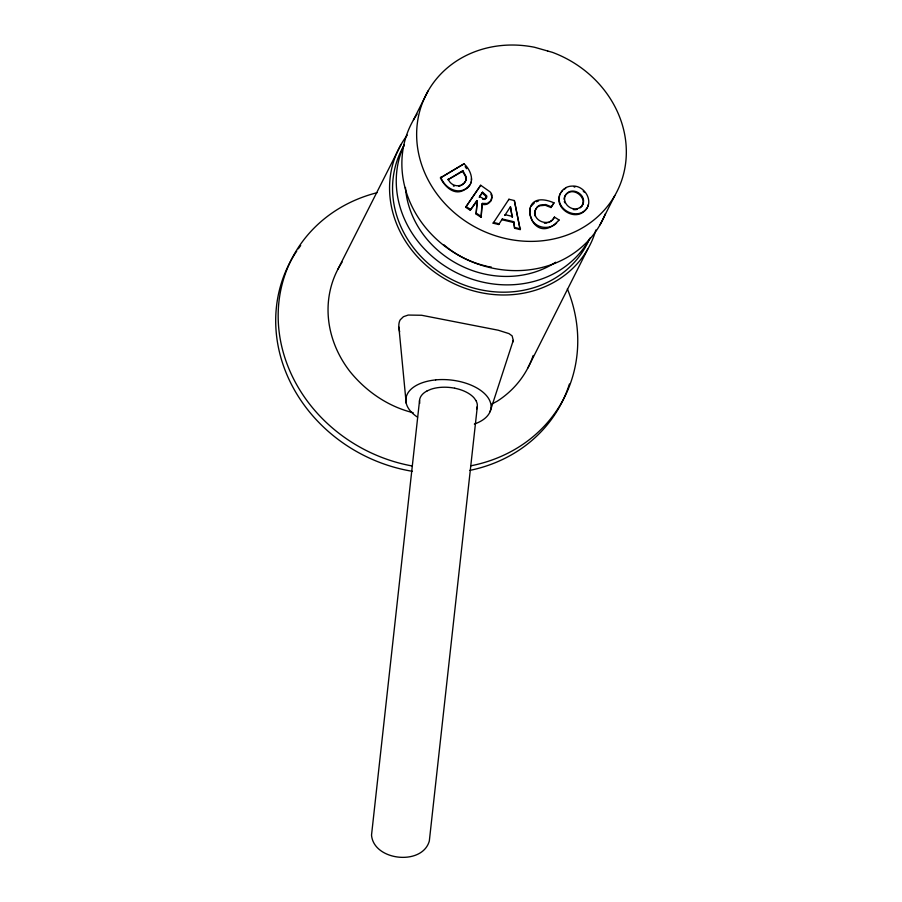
<?xml version="1.0" encoding="UTF-8"?>
<svg xmlns="http://www.w3.org/2000/svg" width="902" height="902" viewBox="0 0 902 902"><rect width="100%" height="100%" fill="white"/><g stroke="black" fill="none" stroke-linecap="round" stroke-linejoin="round"><path stroke-width="1.35" d="M471.475 180.084L471.475 178.585M482.299 203.412L481.116 217.326L476.098 214.056L477.259 200.785L470.246 210.245L465.657 207.257L480.698 185.26L489.978 191.799A6.765 6.055 26.8 0 1 491.996 195.407C492.966 200.796 487.339 206.389 481.939 204.145L482.299 203.412L487.294 203.502L490.767 200.763M476.098 214.056L477.259 200.785M481.116 217.326L481.848 205.464M490.068 411.684L513.261 340.415L512.144 335.905L508.987 333.616L498.242 330.222L421.606 315.26L408.2 315.057L403.419 316.703L400.24 319.804A43.86 18.965 43.1 0 0 398.887 327.155L406.182 403.16M491.748 197.391L490.902 200.672M465.939 179.836L465.466 176.285L462.5 171.369L462.861 170.636L466.255 176.927L465.612 181.009M580.223 207.821C589.84 199.782 573.74 185.53 566.028 194.606A8.693 7.78 26.8 0 0 564.291 198.034L564.145 199.342M419.554 400.42L371.523 835.105C373.62 860.869 422.384 866.123 429.329 840.968L477.361 406.295M534.548 212.928L534.954 215.849L534.717 211.564L536.961 207.234A9.178 8.219 26.8 0 1 540.321 205.013L545.687 204.54L551.359 206.806L553.997 202.826C512.246 185.338 531.56 251.703 559.003 219.941L554.437 217.089C549.555 227.868 531.301 220.843 535.472 209.614M559.623 195.486C555.632 210.38 578.813 221.114 587.112 207.719M587.619 206.727L588.205 204.777M530.41 207.449L529.643 213.65L532.18 220.449A14.037 12.56 26.8 0 0 537.118 225.139C543.105 228.725 551.697 228.093 556.658 223.008M512.64 342.298L513.261 340.415M560.367 193.4C553.163 206.705 572.556 221.001 583.741 211.699C595.275 203.119 585.116 184.865 572.139 186.105A14.015 12.538 26.8 0 0 566.073 187.571L562.814 189.927L560.007 194.133M482.66 199.353L485.141 199.387L486.708 197.087A2.593 2.323 26.8 0 0 486.708 195.892L482.559 192.205L479.548 196.557L483.81 198.88L486.358 197.82A2.593 2.323 26.8 0 0 486.336 196.625L482.187 192.938L482.559 192.205M470.472 183.715L471.137 181.956M582.083 205.78L583.03 203.322M413.398 120.056L428.168 90.82M440.424 177.886L464.023 163.826C471.532 170.501 475.918 184.155 464.699 189.679C454.518 196.286 444.709 186.669 440.424 177.886L464.023 163.826M462.861 170.636L447.854 179.769L462.5 171.369M480.698 185.26L465.657 207.257M470.246 210.245L476.831 200.503M493.157 223.189L493.529 222.456L499.077 223.775L498.716 224.508L493.157 223.189L508.942 199.263L514.354 200.548L520.161 229.582L514.614 228.274L513.745 221.712L502.313 219.006L498.716 224.508M508.57 199.996L508.942 199.263M502.313 219.006L501.94 219.738L513.373 222.444M510.453 206.75L512.223 217.19L510.453 206.75L504.782 215.431L505.154 214.699L512.595 216.457M514.354 200.548L520.161 229.582M514.614 228.274L513.745 221.712M535.754 209.084L536.589 207.956A9.178 8.219 26.8 0 1 539.948 205.746L545.315 205.273L550.998 207.528L551.359 206.806M553.997 202.826L550.998 207.528M558.642 220.674L559.003 219.941M600.033 224.823L614.803 195.587M527.817 368.061L587.732 249.177M337.957 269.157L401.097 144.421M465.984 180.287L464.293 183.129L461.666 185.181M554.437 217.089L552.351 220.144L548.754 222.591M531.019 206.344L534.322 202.961M479.188 197.29L482.187 192.938M465.409 181.426C461.023 188.304 450.831 186.613 448.215 179.047M469.818 184.763C461.215 196.85 444.866 189.24 440.796 177.153M561.021 192.351L562.442 190.66M563.649 189.612L565.701 188.292M491.804 404.073L497.261 401.176A107.045 95.792 26.8 0 0 533.195 355.478M427.142 390.893L430.863 389.292A29.033 15.92 6.3 0 1 444.675 387.206A28.954 15.886 6.3 0 1 454.743 388.21M536.273 201.789L538.528 200.909M458.847 186.364L460.482 185.789M546.962 223.065L544.391 223.234M573.311 209.568L574.348 209.647A9.516 8.513 26.8 0 0 577.303 209.298M574.123 186.973L574.901 187.086M514.986 227.541L520.533 228.86M413.161 412.71C388.266 406.667 366.189 391.491 350.123 371.725A107.045 95.792 26.8 0 1 342.117 262.076M453.323 185.891L454.134 186.252M476.47 213.323L481.488 216.593M466.03 206.524L470.618 209.512M583.244 191.111L584.541 192.419M465.139 166.633L466.616 168.719M476.053 400.68L474.125 397.951A29.146 16.01 6.3 0 0 464.023 391.051A28.954 15.875 6.3 0 0 454.732 388.221M564.325 201.371L564.753 202.77M399.293 330.177L399.687 331.733M398.842 327.133L399.146 329.162M486.201 196.241L486.212 198.169M595.861 229.976A107.045 95.792 26.8 0 1 451.406 282.405A107.045 95.792 26.8 0 1 407.276 135.131M419.78 403.228A29.033 15.92 6.3 0 1 427.131 390.893M476.008 400.657A29.033 15.92 6.3 0 1 476.673 408.989M590.066 238.015A103.978 93.053 26.8 0 1 456.333 272.652A103.978 93.053 26.8 0 1 404.322 144.602M555.688 262.234A94.8 84.833 26.8 0 1 460.415 265.492A94.8 84.833 26.8 0 1 405.449 187.458M589.322 239.222A103.978 93.053 26.8 0 1 452.646 279.958A103.978 93.053 26.8 0 1 403.758 145.91M491.297 267.06A88.7 79.376 26.8 0 1 488.557 266.564M487.193 266.282A88.7 79.376 26.8 0 1 443.671 244.622M569.41 384.049A152.923 136.856 26.8 0 1 469.874 470.382M412.417 471.318A152.923 136.856 26.8 0 1 296.769 251.027M298.303 248.817A152.923 136.856 26.8 0 1 300.682 245.558M605.479 213.526A107.045 95.792 26.8 0 1 461.655 256.98A107.045 95.792 26.8 0 1 417.119 114.171M474.351 424.053A42.8 23.452 6.3 0 0 490.079 401.48A42.8 23.452 6.3 0 0 457.709 381.072A42.744 23.429 6.3 0 0 435.677 379.877M417.547 417.186A42.8 23.452 6.3 0 1 435.666 379.911M567.369 288.877A152.923 136.856 26.8 0 1 471.013 465.77M412.124 465.962A152.923 136.856 26.8 0 1 279.248 332.725A152.923 136.856 26.8 0 1 377.036 192.712M490.959 194.268A6.765 6.055 26.8 0 1 491.624 196.14M564.517 198.609C564.472 203.976 569.399 208.779 574.721 208.914A9.516 8.513 26.8 0 0 579.028 208.046L580.595 207.088A8.93 7.994 26.8 0 0 583.042 203.875C586.401 194.809 572.815 186.567 566.4 193.874A8.693 7.78 26.8 0 0 564.663 197.301L564.517 198.609M547.638 50.986L534.491 47.254A107.034 95.792 26.8 0 0 422.677 167.659A107.034 95.792 26.8 0 0 597.169 217.202A107.034 95.792 26.8 0 0 552.362 52.327L547.638 50.986"/></g></svg>
